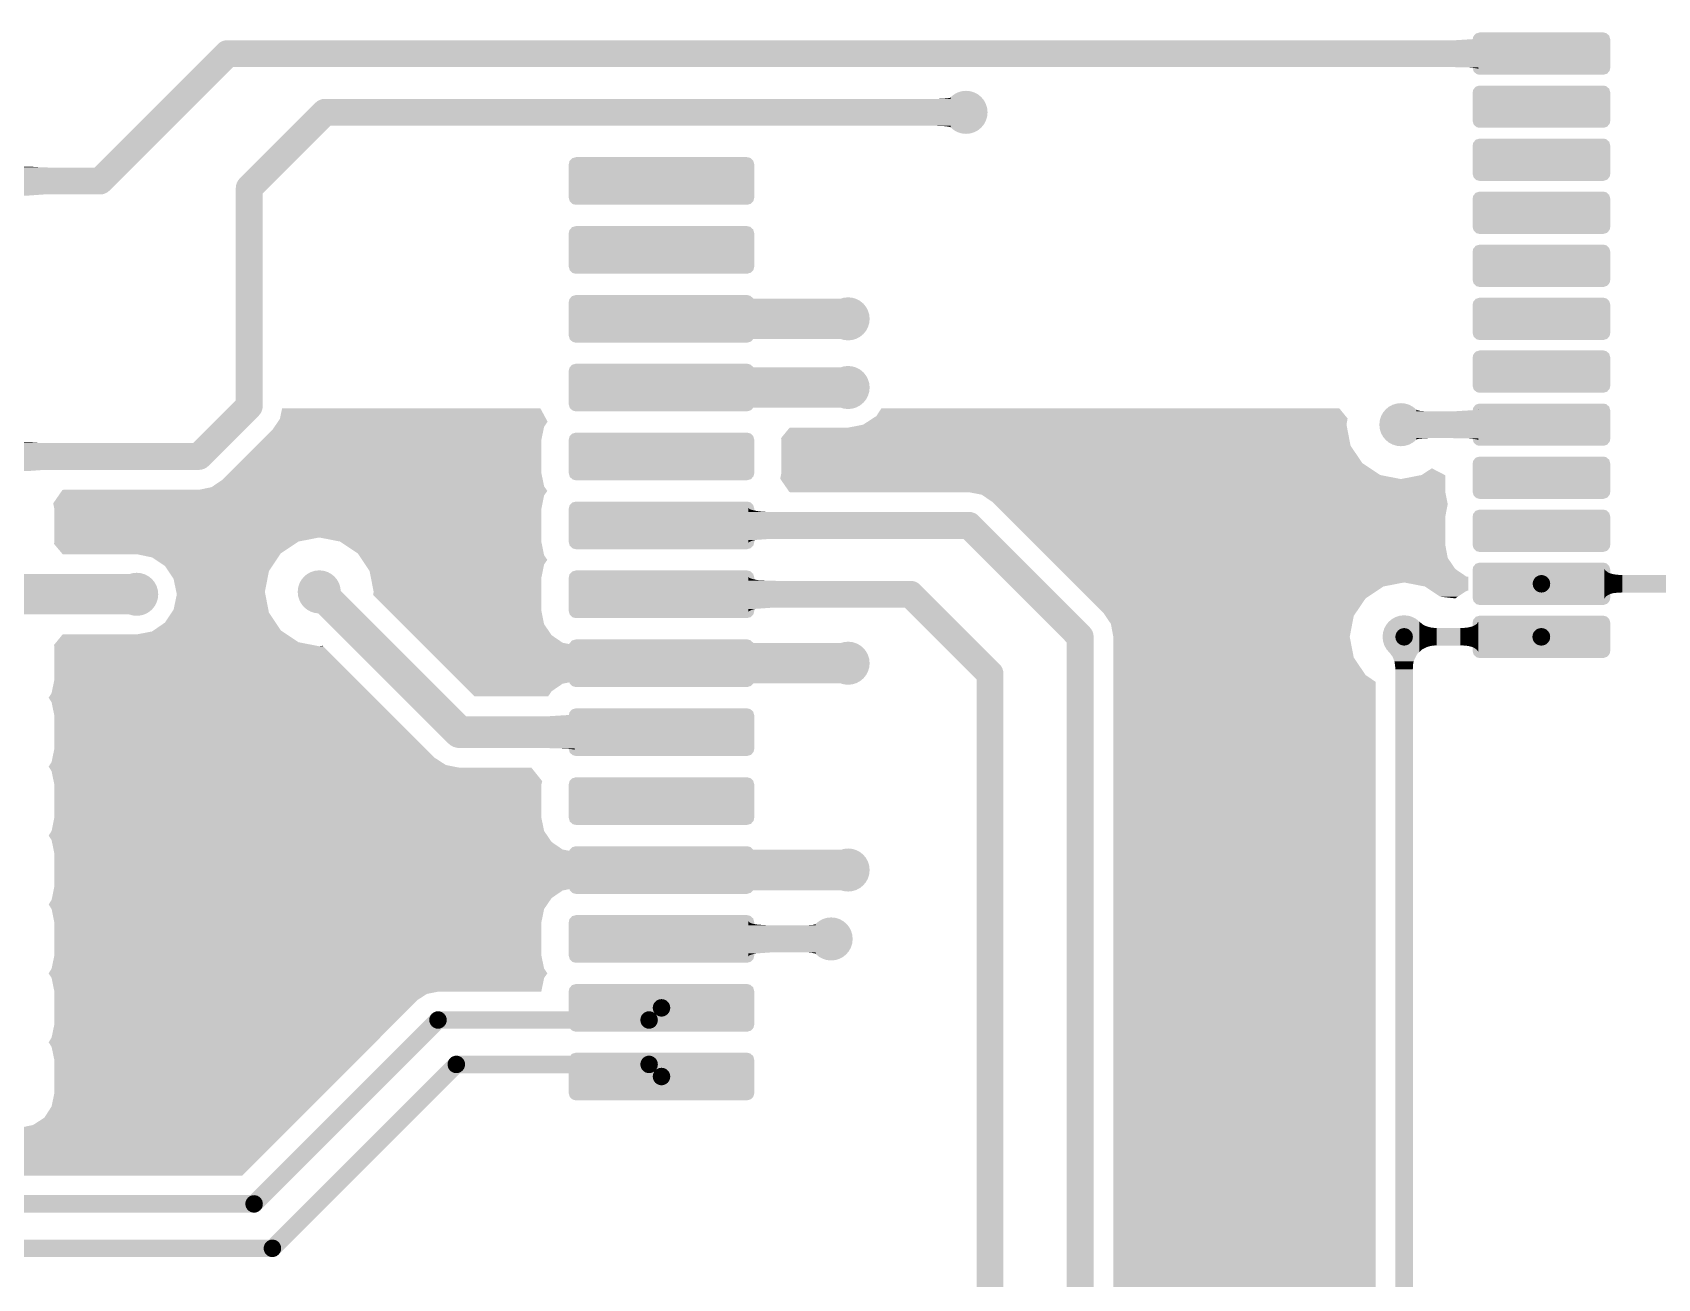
# Model space of a CAD drawing. Header units: millimetres. Extents: x 0.03 to 2.33, y 0.04 to 1.54.
# Drawn here: x 0.641 to 1.245, y 0.393 to 0.856 of the extents above; entities that cross this region are included whole.
import ezdxf

# ---------------------------------------------------------------- set-up
doc = ezdxf.new("R2010")
doc.units = ezdxf.units.MM
doc.layers.get('0').update_dxf_attribs({"linetype": 'CONTINUOUS', "lineweight": 0})
for name, color, linetype, lineweight in [('PCB_KUR_GTL', 30, 'CONTINUOUS', 0), ('PCB_KUR_GTP', 254, 'CONTINUOUS', 0), ('PCB_KUR_GTS', 254, 'CONTINUOUS', 0), ('PCB_KUR_TXT', 254, 'CONTINUOUS', 0)]:
    doc.layers.add(name, color=color, linetype=linetype, lineweight=lineweight)

# ---------------------------------------------------------------- blocks, each defined once
blk = doc.blocks.new('CUSTOM_33')
for points in [[(-0.0236, 0.0053), (-0.02357, 0.00549), (0.0236, 0.0053), (0.02348, 0.00549)], [(-0.0236, -0.0053), (-0.0236, 0.0053), (0.0236, -0.0053), (0.0236, 0.0053)], [(-0.02357, 0.00549), (-0.02311, 0.00585), (0.02348, 0.00549), (0.02323, 0.00585)], [(-0.02311, 0.00585), (-0.02305, 0.0059), (0.02323, 0.00585), (0.02305, 0.0059)], [(-0.02348, -0.00549), (-0.0236, -0.0053), (0.02357, -0.00549), (0.0236, -0.0053)], [(-0.02323, -0.00585), (-0.02348, -0.00549), (0.02311, -0.00585), (0.02357, -0.00549)], [(-0.02305, -0.0059), (-0.02323, -0.00585), (0.02305, -0.0059), (0.02311, -0.00585)]]:
    blk.add_solid(points)
blk = doc.blocks.new('CUSTOM_57')
for points in [[(-0.0325, 0.0062), (-0.03242, 0.00653), (0.0325, 0.0062), (0.0323, 0.00653)], [(-0.0325, -0.0062), (-0.0325, 0.0062), (0.0325, -0.0062), (0.0325, 0.0062)], [(-0.03242, 0.00653), (-0.03194, 0.00682), (0.0323, 0.00653), (0.03213, 0.00682)], [(-0.03194, 0.00682), (-0.0318, 0.0069), (0.03213, 0.00682), (0.0318, 0.0069)], [(-0.0323, -0.00653), (-0.0325, -0.0062), (0.03242, -0.00653), (0.0325, -0.0062)], [(-0.03213, -0.00682), (-0.0323, -0.00653), (0.03194, -0.00682), (0.03242, -0.00653)], [(-0.0318, -0.0069), (-0.03213, -0.00682), (0.0318, -0.0069), (0.03194, -0.00682)]]:
    blk.add_solid(points)
blk = doc.blocks.new('ROUND_27')
h = blk.add_hatch(color=256)
edge = h.paths.add_edge_path(flags=0)
edge.add_arc((0, 0), 0.0075, 0, 360)
blk = doc.blocks.new('ROUND_16')
h = blk.add_hatch(color=256)
edge = h.paths.add_edge_path(flags=0)
edge.add_arc((0, 0), 0.008, 0, 360)
blk = doc.blocks.new('ROUND_3')
h = blk.add_hatch(color=256)
edge = h.paths.add_edge_path(flags=0)
edge.add_arc((0, 0), 0.0059, 0, 360)
blk = doc.blocks.new('ROUND_7')
h = blk.add_hatch(color=256)
edge = h.paths.add_edge_path(flags=0)
edge.add_arc((0, 0), 0.00325, 0, 360)
blk = doc.blocks.new('ROUND_8')
h = blk.add_hatch(color=256)
edge = h.paths.add_edge_path(flags=0)
edge.add_arc((0, 0), 0.005, 0, 360)
blk = doc.blocks.new('CUSTOM_69')
for points in [[(-0.02555, 0.0053), (-0.02532, 0.00636), (0.02555, 0.0053), (0.02525, 0.00636)], [(-0.02532, 0.00636), (-0.02506, 0.00666), (0.02525, 0.00636), (0.02516, 0.00666)], [(-0.02506, 0.00666), (-0.0244, 0.00743), (0.02516, 0.00666), (0.02429, 0.00743)], [(-0.0244, 0.00743), (-0.02386, 0.0076), (0.02429, 0.00743), (0.0241, 0.0076)], [(-0.02386, 0.0076), (-0.02305, 0.00785), (0.0241, 0.0076), (0.02305, 0.00785)], [(-0.0256, -0.0053), (-0.0256, 0.0053), (0.0256, -0.0053), (0.0256, 0.0053)], [(-0.02525, -0.00636), (-0.02555, -0.0053), (0.02532, -0.00636), (0.02555, -0.0053)], [(-0.02516, -0.00666), (-0.02525, -0.00636), (0.02506, -0.00666), (0.02532, -0.00636)], [(-0.02429, -0.00743), (-0.02516, -0.00666), (0.0244, -0.00743), (0.02506, -0.00666)], [(-0.0241, -0.0076), (-0.02429, -0.00743), (0.02386, -0.0076), (0.0244, -0.00743)], [(-0.02305, -0.00785), (-0.0241, -0.0076), (0.02305, -0.00785), (0.02386, -0.0076)]]:
    blk.add_solid(points)
blk = doc.blocks.new('CUSTOM_71')
for points in [[(-0.03445, 0.0062), (-0.03416, 0.0074), (0.03445, 0.0062), (0.03411, 0.0074)], [(-0.03445, -0.0062), (-0.03445, 0.0062), (0.03445, -0.0062), (0.03445, 0.0062)], [(-0.03416, 0.0074), (-0.03399, 0.00759), (0.03411, 0.0074), (0.03406, 0.00759)], [(-0.03399, 0.00759), (-0.03319, 0.00846), (0.03406, 0.00759), (0.03311, 0.00846)], [(-0.03319, 0.00846), (-0.03281, 0.00856), (0.03311, 0.00846), (0.033, 0.00856)], [(-0.03281, 0.00856), (-0.0318, 0.00885), (0.033, 0.00856), (0.0318, 0.00885)], [(-0.03411, -0.0074), (-0.03445, -0.0062), (0.03416, -0.0074), (0.03445, -0.0062)], [(-0.03406, -0.00759), (-0.03411, -0.0074), (0.03399, -0.00759), (0.03416, -0.0074)], [(-0.03311, -0.00846), (-0.03406, -0.00759), (0.03319, -0.00846), (0.03399, -0.00759)], [(-0.033, -0.00856), (-0.03311, -0.00846), (0.03281, -0.00856), (0.03319, -0.00846)], [(-0.0318, -0.00885), (-0.033, -0.00856), (0.0318, -0.00885), (0.03281, -0.00856)]]:
    blk.add_solid(points)

msp = doc.modelspace()

# ---------------------------------------------------------------- linework, layer by layer
at = {"layer": 'PCB_KUR_GTL', "lineweight": 211}
for points, const_width in [([(0.6666, 0.8006), (0.7139, 0.8479)], 0.01), ([(0.7139, 0.8479), (1.2019, 0.8479)], 0.01), ([(0.722, 0.798), (0.7501, 0.8261)], 0.01), ([(0.7501, 0.8261), (0.9882, 0.8261)], 0.01), ([(0.6051, 0.8006), (0.6666, 0.8006)], 0.01), ([(0.722, 0.717), (0.722, 0.798)], 0.01), ([(0.8751, 0.7494), (0.9444, 0.7494)], 0.015), ([(0.8751, 0.7239), (0.9444, 0.7239)], 0.015), ([(0.7033, 0.6983), (0.722, 0.717)], 0.01), ([(1.1497, 0.7101), (1.2009, 0.7101)], 0.01), ([(0.6051, 0.6983), (0.7033, 0.6983)], 0.01), ([(0.8751, 0.6727), (0.9893, 0.6727)], 0.01), ([(0.9893, 0.6727), (1.0306, 0.6313)], 0.01), ([(0.632, 0.6471), (0.6802, 0.6471)], 0.015), ([(0.748, 0.648), (0.8001, 0.5959)], 0.0118), ([(0.8751, 0.6471), (0.9676, 0.6471)], 0.01), ([(0.9676, 0.6471), (0.9971, 0.6176)], 0.01), ([(1.2019, 0.651), (1.295, 0.651)], 0.0065), ([(1.0306, 0.2849), (1.0306, 0.6313)], 0.01), ([(1.1509, 0.6313), (1.2018, 0.6313)], 0.0065), ([(1.1509, 0.1741), (1.1509, 0.6313)], 0.0065), ([(1.2018, 0.6313), (1.2019, 0.6313)], 0.0065), ([(0.8751, 0.6215), (0.9444, 0.6215)], 0.015), ([(0.9971, 0.3794), (0.9971, 0.6176)], 0.01), ([(0.8001, 0.5959), (0.8751, 0.5959)], 0.0118), ([(0.8751, 0.5447), (0.9444, 0.5447)], 0.015), ([(0.8751, 0.5191), (0.9381, 0.5191)], 0.01), ([(0.8705, 0.489), (0.8751, 0.4935)], 0.0065), ([(0.7238, 0.4207), (0.7921, 0.489)], 0.0065), ([(0.7921, 0.489), (0.8705, 0.489)], 0.0065), ([(0.7306, 0.4042), (0.7989, 0.4725)], 0.0065), ([(0.7989, 0.4725), (0.8705, 0.4725)], 0.0065), ([(0.8705, 0.4725), (0.8751, 0.468)], 0.0065), ([(0.5739, 0.4207), (0.7238, 0.4207)], 0.0065), ([(0.5671, 0.4042), (0.7306, 0.4042)], 0.0065)]:
    msp.add_lwpolyline(points, dxfattribs=dict(at, const_width=const_width))
at = {"layer": 'PCB_KUR_GTL'}
for points in [[(1.1683, 0.8429), (1.1683, 0.8529), (1.1785, 0.8429), (1.1785, 0.8529)], [(1.1702, 0.8529), (1.1783, 0.8534), (1.1785, 0.8529), (1.1785, 0.8534)], [(1.1783, 0.8534), (1.1785, 0.8535), (1.1785, 0.8534), (1.1785, 0.8535)], [(1.1747, 0.8428), (1.1683, 0.8429), (1.1785, 0.8428), (1.1785, 0.8429)], [(1.1767, 0.8426), (1.1747, 0.8428), (1.1785, 0.8426), (1.1785, 0.8428)], [(1.1774, 0.8425), (1.1767, 0.8426), (1.1785, 0.8425), (1.1785, 0.8426)], [(1.178, 0.8424), (1.1774, 0.8425), (1.1785, 0.8424), (1.1785, 0.8425)], [(1.1783, 0.8423), (1.178, 0.8424), (1.1785, 0.8423), (1.1785, 0.8424)], [(1.1785, 0.8422), (1.1783, 0.8423), (1.1785, 0.8422), (1.1785, 0.8423)], [(0.9772, 0.8211), (0.9772, 0.8311), (0.9825, 0.8211), (0.9825, 0.8311)], [(0.9781, 0.8311), (0.9814, 0.8313), (0.9825, 0.8311), (0.9825, 0.8313)], [(0.9814, 0.8313), (0.9818, 0.8314), (0.9825, 0.8313), (0.9825, 0.8314)], [(0.9821, 0.8314), (0.9823, 0.8315), (0.9825, 0.8314), (0.9825, 0.8315)], [(0.9823, 0.8315), (0.9825, 0.8317), (0.9825, 0.8315), (0.9825, 0.8317)], [(0.9796, 0.821), (0.9772, 0.8211), (0.9825, 0.821), (0.9825, 0.8211)], [(0.9809, 0.8209), (0.9796, 0.821), (0.9825, 0.8209), (0.9825, 0.821)], [(0.9814, 0.8208), (0.9809, 0.8209), (0.9825, 0.8208), (0.9825, 0.8209)], [(0.9821, 0.8207), (0.9818, 0.8208), (0.9825, 0.8207), (0.9825, 0.8208)], [(0.9823, 0.8206), (0.9821, 0.8207), (0.9825, 0.8206), (0.9825, 0.8207)], [(0.9825, 0.8205), (0.9823, 0.8206), (0.9825, 0.8205), (0.9825, 0.8206)], [(0.6373, 0.8057), (0.6373, 0.8059), (0.644, 0.8057), (0.6413, 0.8059)], [(0.6373, 0.8056), (0.6373, 0.8057), (0.6475, 0.8056), (0.644, 0.8057)], [(0.6373, 0.7956), (0.6373, 0.8056), (0.6475, 0.7956), (0.6475, 0.8056)], [(0.6373, 0.7952), (0.6373, 0.7956), (0.6402, 0.7952), (0.6457, 0.7956)], [(0.73266, 0.7112), (0.7334, 0.7123), (0.8328, 0.7112), (0.83221, 0.7123)], [(0.7334, 0.7123), (0.7342, 0.7162), (0.83221, 0.7123), (0.8301, 0.7162)], [(0.7342, 0.7162), (0.7342, 0.7162), (0.8301, 0.7162), (0.7342, 0.7162)], [(0.95, 0.7101), (0.95352, 0.7124), (1.1295, 0.7101), (1.1299, 0.7124)], [(0.95352, 0.7124), (0.9549, 0.7133), (1.1299, 0.7124), (1.12917, 0.7133)], [(0.9549, 0.7133), (0.9568, 0.7162), (1.12917, 0.7133), (1.1268, 0.7162)], [(1.1554, 0.7156), (1.1554, 0.7157), (1.1556, 0.7156), (1.1554, 0.7157)], [(1.1554, 0.7155), (1.1554, 0.7156), (1.1558, 0.7155), (1.1556, 0.7156)], [(1.1554, 0.7154), (1.1554, 0.7155), (1.1561, 0.7154), (1.1558, 0.7155)], [(1.1554, 0.7153), (1.1554, 0.7154), (1.1565, 0.7153), (1.1561, 0.7154)], [(1.1554, 0.7152), (1.1554, 0.7153), (1.157, 0.7152), (1.1565, 0.7153)], [(1.1554, 0.7151), (1.1554, 0.7152), (1.1583, 0.7151), (1.157, 0.7152)], [(1.1554, 0.7051), (1.1554, 0.7151), (1.1607, 0.7051), (1.1607, 0.7151)], [(1.1554, 0.7151), (1.1554, 0.7151), (1.1607, 0.7151), (1.1583, 0.7151)], [(1.1683, 0.7051), (1.1683, 0.7151), (1.1785, 0.7051), (1.1785, 0.7151)], [(1.1702, 0.7151), (1.1783, 0.7156), (1.1785, 0.7151), (1.1785, 0.7156)], [(1.1783, 0.7156), (1.1785, 0.7158), (1.1785, 0.7156), (1.1785, 0.7158)], [(0.7269, 0.7045), (0.7307, 0.7083), (0.8305, 0.7045), (0.83129, 0.7083)], [(0.7307, 0.7083), (0.73137, 0.7093), (0.83129, 0.7083), (0.8315, 0.7093)], [(0.73137, 0.7093), (0.73266, 0.7112), (0.8315, 0.7093), (0.8328, 0.7112)], [(0.9195, 0.7051), (0.9227, 0.709), (1.13046, 0.7051), (1.12971, 0.709)], [(0.9444, 0.709), (0.95, 0.7101), (1.12971, 0.709), (1.1295, 0.7101)], [(0.6373, 0.7033), (0.6373, 0.7035), (0.644, 0.7033), (0.6413, 0.7035)], [(0.6373, 0.6933), (0.6373, 0.7033), (0.6475, 0.6933), (0.6475, 0.7033)], [(0.6373, 0.7033), (0.6373, 0.7033), (0.6475, 0.7033), (0.644, 0.7033)], [(0.7145, 0.6921), (0.7269, 0.7045), (0.8305, 0.6921), (0.8305, 0.7045)], [(0.9196, 0.7045), (0.9195, 0.7051), (1.13058, 0.7045), (1.13046, 0.7051)], [(0.9196, 0.7023), (0.9196, 0.7045), (1.131, 0.7023), (1.13058, 0.7045)], [(0.9196, 0.6958), (0.9196, 0.7023), (1.1354, 0.6958), (1.131, 0.7023)], [(1.1554, 0.7049), (1.1554, 0.7051), (1.1565, 0.7049), (1.1598, 0.7051)], [(1.1554, 0.7048), (1.1554, 0.7049), (1.1561, 0.7048), (1.1565, 0.7049)], [(1.1554, 0.7047), (1.1554, 0.7048), (1.1558, 0.7047), (1.1561, 0.7048)], [(1.1554, 0.7046), (1.1554, 0.7047), (1.1556, 0.7046), (1.1558, 0.7047)], [(1.1554, 0.7045), (1.1554, 0.7046), (1.1554, 0.7045), (1.1556, 0.7046)], [(1.1747, 0.705), (1.1683, 0.7051), (1.1785, 0.705), (1.1785, 0.7051)], [(1.1767, 0.7048), (1.1747, 0.705), (1.1785, 0.7048), (1.1785, 0.705)], [(1.1774, 0.7047), (1.1767, 0.7048), (1.1785, 0.7047), (1.1785, 0.7048)], [(1.178, 0.7046), (1.1774, 0.7047), (1.1785, 0.7046), (1.1785, 0.7047)], [(1.1783, 0.7045), (1.178, 0.7046), (1.1785, 0.7045), (1.1785, 0.7046)], [(1.1785, 0.7044), (1.1783, 0.7045), (1.1785, 0.7044), (1.1785, 0.7045)], [(0.9196, 0.6921), (0.9196, 0.6958), (1.14095, 0.6921), (1.1354, 0.6958)], [(0.6373, 0.6929), (0.6373, 0.6933), (0.6402, 0.6929), (0.6457, 0.6933)], [(0.70845, 0.6872), (0.712, 0.6896), (0.8315, 0.6872), (0.83101, 0.6896)], [(0.712, 0.6896), (0.7145, 0.6921), (0.83101, 0.6896), (0.8305, 0.6921)], [(0.9192, 0.69), (0.91947, 0.6914), (1.14919, 0.69), (1.142, 0.6914)], [(0.91927, 0.6899), (0.9192, 0.69), (1.1497, 0.6899), (1.14919, 0.69)], [(0.9226, 0.6851), (0.91927, 0.6899), (1.1662, 0.6851), (1.1662, 0.6899)], [(0.91947, 0.6914), (0.9196, 0.6921), (1.142, 0.6914), (1.14095, 0.6921)], [(1.1497, 0.6899), (1.15688, 0.6913), (1.1662, 0.6899), (1.1662, 0.6913)], [(1.15688, 0.6913), (1.1574, 0.6914), (1.1662, 0.6913), (1.16601, 0.6914)], [(1.1574, 0.6914), (1.1612, 0.6939), (1.16601, 0.6914), (1.1612, 0.6939)], [(0.6492, 0.6809), (0.65121, 0.6838), (0.83091, 0.6809), (0.8315, 0.6838)], [(0.65121, 0.6838), (0.65239, 0.6855), (0.8315, 0.6838), (0.8327, 0.6855)], [(0.65239, 0.6855), (0.6526, 0.6858), (0.8327, 0.6855), (0.83249, 0.6858)], [(0.6526, 0.6858), (0.6529, 0.6859), (0.83249, 0.6858), (0.83242, 0.6859)], [(0.7033, 0.6859), (0.708, 0.6869), (0.83242, 0.6859), (0.83171, 0.6869)], [(0.708, 0.6869), (0.70845, 0.6872), (0.83171, 0.6869), (0.8315, 0.6872)], [(0.9229, 0.685), (0.9226, 0.6851), (1.16622, 0.685), (1.1662, 0.6851)], [(0.994, 0.6841), (0.9893, 0.685), (1.1664, 0.6841), (1.16622, 0.685)], [(0.998, 0.6814), (0.994, 0.6841), (1.16694, 0.6814), (1.1664, 0.6841)], [(0.6496, 0.6789), (0.6492, 0.6809), (0.8305, 0.6789), (0.83091, 0.6809)], [(0.6496, 0.6682), (0.6496, 0.6789), (0.8305, 0.6682), (0.8305, 0.6789)], [(0.9073, 0.679), (0.9073, 0.6793), (0.9075, 0.679), (0.9073, 0.6793)], [(0.9073, 0.6787), (0.9073, 0.679), (0.9079, 0.6787), (0.9075, 0.679)], [(0.9073, 0.6785), (0.9073, 0.6787), (0.9085, 0.6785), (0.9079, 0.6787)], [(0.9073, 0.6783), (0.9073, 0.6785), (0.9093, 0.6783), (0.9085, 0.6785)], [(0.9073, 0.6781), (0.9073, 0.6783), (0.9102, 0.6781), (0.9093, 0.6783)], [(0.9073, 0.6779), (0.9073, 0.6781), (0.9113, 0.6779), (0.9102, 0.6781)], [(0.9073, 0.6777), (0.9073, 0.6779), (0.914, 0.6777), (0.9113, 0.6779)], [(0.9073, 0.6677), (0.9073, 0.6777), (0.9175, 0.6677), (0.9175, 0.6777)], [(0.9073, 0.6777), (0.9073, 0.6777), (0.9175, 0.6777), (0.914, 0.6777)], [(0.9988, 0.6806), (0.998, 0.6814), (1.1671, 0.6806), (1.16694, 0.6814)], [(1.0034, 0.676), (0.9988, 0.6806), (1.1662, 0.676), (1.1671, 0.6806)], [(1.014, 0.6654), (1.0034, 0.676), (1.1662, 0.6654), (1.1662, 0.676)], [(0.6495, 0.6658), (0.6496, 0.6665), (0.73895, 0.6658), (0.74, 0.6665)], [(0.65245, 0.6623), (0.6495, 0.6658), (0.7337, 0.6623), (0.73895, 0.6658)], [(0.6496, 0.6667), (0.6496, 0.6682), (0.7403, 0.6667), (0.748, 0.6682)], [(0.6496, 0.6665), (0.6496, 0.6667), (0.74, 0.6665), (0.7403, 0.6667)], [(0.7557, 0.6667), (0.748, 0.6682), (0.8305, 0.6667), (0.8305, 0.6682)], [(0.756, 0.6665), (0.7557, 0.6667), (0.8305, 0.6665), (0.8305, 0.6667)], [(0.7623, 0.6623), (0.756, 0.6665), (0.83136, 0.6623), (0.8305, 0.6665)], [(0.9073, 0.6673), (0.9073, 0.6677), (0.9102, 0.6673), (0.9157, 0.6677)], [(0.9073, 0.6671), (0.9073, 0.6673), (0.9093, 0.6671), (0.9102, 0.6673)], [(0.9073, 0.6669), (0.9073, 0.6671), (0.9085, 0.6669), (0.9093, 0.6671)], [(0.9073, 0.6666), (0.9073, 0.6669), (0.9079, 0.6666), (0.9085, 0.6669)], [(0.9073, 0.6664), (0.9073, 0.6666), (0.9075, 0.6664), (0.9079, 0.6666)], [(0.9073, 0.666), (0.9073, 0.6664), (0.9073, 0.666), (0.9075, 0.6664)], [(1.0188, 0.6606), (1.014, 0.6654), (1.1671, 0.6606), (1.1662, 0.6654)], [(0.6527, 0.662), (0.65245, 0.6623), (0.7335, 0.662), (0.7337, 0.6623)], [(0.6859, 0.6608), (0.6802, 0.662), (0.7327, 0.6608), (0.7335, 0.662)], [(0.6907, 0.6576), (0.6859, 0.6608), (0.73057, 0.6576), (0.7327, 0.6608)], [(0.76277, 0.6616), (0.7623, 0.6623), (0.8315, 0.6616), (0.83136, 0.6623)], [(0.7639, 0.6599), (0.76277, 0.6616), (0.8327, 0.6599), (0.8315, 0.6616)], [(0.76503, 0.6582), (0.7639, 0.6599), (0.8315, 0.6582), (0.8327, 0.6599)], [(0.7667, 0.6557), (0.76503, 0.6582), (0.83099, 0.6557), (0.8315, 0.6582)], [(1.0229, 0.6565), (1.0188, 0.6606), (1.1699, 0.6565), (1.1671, 0.6606)], [(0.69197, 0.6557), (0.6907, 0.6576), (0.7293, 0.6557), (0.73057, 0.6576)], [(0.6939, 0.6528), (0.69197, 0.6557), (0.72874, 0.6528), (0.7293, 0.6557)], [(0.69491, 0.648), (0.6939, 0.6528), (0.7278, 0.648), (0.72874, 0.6528)], [(0.76717, 0.6533), (0.7667, 0.6557), (0.8305, 0.6533), (0.83099, 0.6557)], [(0.7682, 0.648), (0.76717, 0.6533), (0.8305, 0.648), (0.8305, 0.6533)], [(0.9073, 0.6534), (0.9073, 0.6537), (0.9075, 0.6534), (0.9073, 0.6537)], [(0.9073, 0.6531), (0.9073, 0.6534), (0.9079, 0.6531), (0.9075, 0.6534)], [(0.9073, 0.6529), (0.9073, 0.6531), (0.9085, 0.6529), (0.9079, 0.6531)], [(0.9073, 0.6527), (0.9073, 0.6529), (0.9093, 0.6527), (0.9085, 0.6529)], [(0.9073, 0.6525), (0.9073, 0.6527), (0.9102, 0.6525), (0.9093, 0.6527)], [(0.9073, 0.6523), (0.9073, 0.6525), (0.9113, 0.6523), (0.9102, 0.6525)], [(0.9073, 0.6522), (0.9073, 0.6523), (0.914, 0.6522), (0.9113, 0.6523)], [(0.9073, 0.6521), (0.9073, 0.6522), (0.9175, 0.6521), (0.914, 0.6522)], [(0.9073, 0.6421), (0.9073, 0.6521), (0.9175, 0.6421), (0.9175, 0.6521)], [(1.0257, 0.6537), (1.0229, 0.6565), (1.174, 0.6537), (1.1699, 0.6565)], [(1.0258, 0.6536), (1.0257, 0.6537), (1.1747, 0.6536), (1.174, 0.6537)], [(1.0279, 0.6515), (1.0258, 0.6536), (1.1747, 0.6515), (1.1747, 0.6536)], [(1.2252, 0.6562), (1.2252, 0.6567), (1.2255, 0.6562), (1.2252, 0.6567)], [(1.2252, 0.6558), (1.2252, 0.6562), (1.2258, 0.6558), (1.2255, 0.6562)], [(1.2252, 0.6555), (1.2252, 0.6558), (1.2263, 0.6555), (1.2258, 0.6558)], [(1.2252, 0.6551), (1.2252, 0.6555), (1.2268, 0.6551), (1.2263, 0.6555)], [(1.2252, 0.6549), (1.2252, 0.6551), (1.2274, 0.6549), (1.2268, 0.6551)], [(1.2252, 0.6547), (1.2252, 0.6549), (1.2281, 0.6547), (1.2274, 0.6549)], [(1.2252, 0.6545), (1.2252, 0.6547), (1.2289, 0.6545), (1.2281, 0.6547)], [(1.2252, 0.6544), (1.2252, 0.6545), (1.2298, 0.6544), (1.2289, 0.6545)], [(1.2252, 0.6543), (1.2252, 0.6544), (1.2308, 0.6543), (1.2298, 0.6544)], [(1.2252, 0.6478), (1.2252, 0.6543), (1.2319, 0.6478), (1.2319, 0.6543)], [(1.2252, 0.6543), (1.2252, 0.6543), (1.2319, 0.6543), (1.2308, 0.6543)], [(0.6939, 0.6414), (0.6951, 0.6471), (0.72909, 0.6414), (0.72798, 0.6471)], [(0.6951, 0.6471), (0.69491, 0.648), (0.72798, 0.6471), (0.7278, 0.648)], [(0.768, 0.6468), (0.7682, 0.648), (0.8305, 0.6468), (0.8305, 0.648)], [(0.7739, 0.6409), (0.768, 0.6468), (0.8305, 0.6409), (0.8305, 0.6468)], [(1.0294, 0.65), (1.0279, 0.6515), (1.1432, 0.65), (1.1509, 0.6515)], [(1.0338, 0.6456), (1.0294, 0.65), (1.1366, 0.6456), (1.1432, 0.65)], [(1.1586, 0.65), (1.1509, 0.6515), (1.1747, 0.65), (1.1747, 0.6515)], [(1.16085, 0.6485), (1.1586, 0.65), (1.1747, 0.6485), (1.1747, 0.65)], [(1.16115, 0.6483), (1.16085, 0.6485), (1.174, 0.6483), (1.1747, 0.6485)], [(1.1643, 0.6462), (1.16115, 0.6483), (1.17081, 0.6462), (1.174, 0.6483)], [(1.1697, 0.6456), (1.1643, 0.6462), (1.1699, 0.6456), (1.17081, 0.6462)], [(1.2252, 0.6477), (1.2252, 0.6478), (1.2308, 0.6477), (1.2319, 0.6478)], [(1.2252, 0.6476), (1.2252, 0.6477), (1.2289, 0.6476), (1.2308, 0.6477)], [(1.2252, 0.6474), (1.2252, 0.6476), (1.2281, 0.6474), (1.2289, 0.6476)], [(1.2252, 0.6472), (1.2252, 0.6474), (1.2274, 0.6472), (1.2281, 0.6474)], [(1.2252, 0.6469), (1.2252, 0.6472), (1.2268, 0.6469), (1.2274, 0.6472)], [(1.2252, 0.6466), (1.2252, 0.6469), (1.2263, 0.6466), (1.2268, 0.6469)], [(1.2252, 0.6462), (1.2252, 0.6466), (1.2258, 0.6462), (1.2263, 0.6466)], [(1.2252, 0.6458), (1.2252, 0.6462), (1.2255, 0.6458), (1.2258, 0.6462)], [(1.2252, 0.6453), (1.2252, 0.6458), (1.2252, 0.6453), (1.2255, 0.6458)], [(0.6907, 0.6366), (0.69317, 0.6403), (0.73177, 0.6366), (0.7293, 0.6403)], [(0.69317, 0.6403), (0.6939, 0.6414), (0.7293, 0.6403), (0.72909, 0.6414)], [(0.7788, 0.636), (0.7739, 0.6409), (0.8315, 0.636), (0.8305, 0.6409)], [(0.9073, 0.6417), (0.9073, 0.6421), (0.9102, 0.6417), (0.9157, 0.6421)], [(0.9073, 0.6415), (0.9073, 0.6417), (0.9093, 0.6415), (0.9102, 0.6417)], [(0.9073, 0.6413), (0.9073, 0.6415), (0.9085, 0.6413), (0.9093, 0.6415)], [(0.9073, 0.641), (0.9073, 0.6413), (0.9079, 0.641), (0.9085, 0.6413)], [(0.9073, 0.6408), (0.9073, 0.641), (0.9075, 0.6408), (0.9079, 0.641)], [(0.9073, 0.6405), (0.9073, 0.6408), (0.9073, 0.6405), (0.9075, 0.6408)], [(1.0393, 0.6401), (1.0338, 0.6456), (1.13288, 0.6401), (1.1366, 0.6456)], [(1.03998, 0.6391), (1.0393, 0.6401), (1.1322, 0.6391), (1.13288, 0.6401)], [(0.6859, 0.6333), (0.68648, 0.6337), (0.7343, 0.6333), (0.7337, 0.6337)], [(0.68648, 0.6337), (0.6907, 0.6366), (0.7337, 0.6337), (0.73177, 0.6366)], [(0.7829, 0.6319), (0.7788, 0.636), (0.8343, 0.6319), (0.8315, 0.636)], [(1.042, 0.6361), (1.03998, 0.6391), (1.13162, 0.6361), (1.1322, 0.6391)], [(1.0429, 0.6313), (1.042, 0.6361), (1.1307, 0.6313), (1.13162, 0.6361)], [(1.1566, 0.6365), (1.1566, 0.6369), (1.1571, 0.6365), (1.1566, 0.6369)], [(1.1566, 0.6361), (1.1566, 0.6365), (1.1576, 0.6361), (1.1571, 0.6365)], [(1.1566, 0.6357), (1.1566, 0.6361), (1.1581, 0.6357), (1.1576, 0.6361)], [(1.1566, 0.6354), (1.1566, 0.6357), (1.1587, 0.6354), (1.1581, 0.6357)], [(1.1566, 0.6352), (1.1566, 0.6354), (1.1593, 0.6352), (1.1587, 0.6354)], [(1.1566, 0.635), (1.1566, 0.6352), (1.16, 0.635), (1.1593, 0.6352)], [(1.1566, 0.6348), (1.1566, 0.635), (1.1607, 0.6348), (1.16, 0.635)], [(1.1566, 0.6347), (1.1566, 0.6348), (1.1614, 0.6347), (1.1607, 0.6348)], [(1.1566, 0.6346), (1.1566, 0.6347), (1.1622, 0.6346), (1.1614, 0.6347)], [(1.1566, 0.6281), (1.1566, 0.6346), (1.163, 0.6281), (1.163, 0.6346)], [(1.1566, 0.6346), (1.1566, 0.6346), (1.163, 0.6346), (1.1622, 0.6346)], [(1.1718, 0.6281), (1.1718, 0.6346), (1.1785, 0.6281), (1.1785, 0.6346)], [(1.1729, 0.6346), (1.1748, 0.6348), (1.1785, 0.6346), (1.1785, 0.6348)], [(1.1748, 0.6348), (1.1756, 0.635), (1.1785, 0.6348), (1.1785, 0.635)], [(1.1756, 0.635), (1.1763, 0.6352), (1.1785, 0.635), (1.1785, 0.6352)], [(1.1763, 0.6352), (1.1769, 0.6355), (1.1785, 0.6352), (1.1785, 0.6355)], [(1.1769, 0.6355), (1.1774, 0.6358), (1.1785, 0.6355), (1.1785, 0.6358)], [(1.1774, 0.6358), (1.1779, 0.6361), (1.1785, 0.6358), (1.1785, 0.6361)], [(1.1779, 0.6361), (1.1782, 0.6366), (1.1785, 0.6361), (1.1785, 0.6366)], [(1.1782, 0.6366), (1.1785, 0.637), (1.1785, 0.6366), (1.1785, 0.637)], [(0.6495, 0.6283), (0.65032, 0.6293), (0.74544, 0.6283), (0.7403, 0.6293)], [(0.64958, 0.6278), (0.6495, 0.6283), (0.748, 0.6278), (0.74544, 0.6283)], [(0.6496, 0.6277), (0.64958, 0.6278), (0.7495, 0.6277), (0.7494, 0.6278)], [(0.6496, 0.6153), (0.6496, 0.6277), (0.7619, 0.6153), (0.7495, 0.6277)], [(0.65032, 0.6293), (0.6527, 0.6322), (0.7403, 0.6293), (0.73595, 0.6322)], [(0.6802, 0.6322), (0.6859, 0.6333), (0.73595, 0.6322), (0.7343, 0.6333)], [(0.748, 0.6278), (0.7492, 0.628), (0.7494, 0.6278), (0.7492, 0.628)], [(0.7857, 0.6291), (0.7829, 0.6319), (0.8384, 0.6291), (0.8343, 0.6319)], [(0.7867, 0.6281), (0.7857, 0.6291), (0.8433, 0.6281), (0.8384, 0.6291)], [(0.7917, 0.6231), (0.7867, 0.6281), (0.8605, 0.6231), (0.8564, 0.6281)], [(0.7867, 0.6281), (0.7867, 0.6281), (0.8564, 0.6281), (0.8433, 0.6281)], [(1.0429, 0.6236), (1.0429, 0.6313), (1.1322, 0.6236), (1.1307, 0.6313)], [(1.1566, 0.628), (1.1566, 0.6281), (1.1614, 0.628), (1.1622, 0.6281)], [(1.1566, 0.6279), (1.1566, 0.628), (1.1607, 0.6279), (1.1614, 0.628)], [(1.1566, 0.6277), (1.1566, 0.6279), (1.16, 0.6277), (1.1607, 0.6279)], [(1.1566, 0.6275), (1.1566, 0.6277), (1.1593, 0.6275), (1.16, 0.6277)], [(1.1739, 0.628), (1.1729, 0.6281), (1.1785, 0.628), (1.1785, 0.6281)], [(1.1748, 0.6279), (1.1739, 0.628), (1.1785, 0.6279), (1.1785, 0.628)], [(1.1756, 0.6277), (1.1748, 0.6279), (1.1785, 0.6277), (1.1785, 0.6279)], [(1.1763, 0.6275), (1.1756, 0.6277), (1.1785, 0.6275), (1.1785, 0.6277)], [(0.7933, 0.6215), (0.7917, 0.6231), (0.8602, 0.6215), (0.8605, 0.6231)], [(1.0429, 0.6171), (1.0429, 0.6236), (1.1366, 0.6171), (1.1322, 0.6236)], [(1.1457, 0.6252), (1.1453, 0.6256), (1.156, 0.6252), (1.1565, 0.6256)], [(1.1453, 0.6256), (1.1453, 0.6256), (1.1565, 0.6256), (1.1453, 0.6256)], [(1.1461, 0.6246), (1.1457, 0.6252), (1.1556, 0.6246), (1.156, 0.6252)], [(1.1465, 0.6241), (1.1461, 0.6246), (1.1553, 0.6241), (1.1556, 0.6246)], [(1.1468, 0.6235), (1.1465, 0.6241), (1.155, 0.6235), (1.1553, 0.6241)], [(1.147, 0.6229), (1.1468, 0.6235), (1.1547, 0.6229), (1.155, 0.6235)], [(1.1473, 0.6222), (1.147, 0.6229), (1.1545, 0.6222), (1.1547, 0.6229)], [(1.1474, 0.6215), (1.1473, 0.6222), (1.1543, 0.6215), (1.1545, 0.6222)], [(1.1566, 0.6272), (1.1566, 0.6275), (1.1587, 0.6272), (1.1593, 0.6275)], [(1.1566, 0.6269), (1.1566, 0.6272), (1.1581, 0.6269), (1.1587, 0.6272)], [(1.1566, 0.6266), (1.1566, 0.6269), (1.1576, 0.6266), (1.1581, 0.6269)], [(1.1566, 0.6262), (1.1566, 0.6266), (1.1571, 0.6262), (1.1576, 0.6266)], [(1.1566, 0.6257), (1.1566, 0.6262), (1.1566, 0.6257), (1.1571, 0.6262)], [(1.1769, 0.6272), (1.1763, 0.6275), (1.1785, 0.6272), (1.1785, 0.6275)], [(1.1774, 0.6269), (1.1769, 0.6272), (1.1785, 0.6269), (1.1785, 0.6272)], [(1.1779, 0.6265), (1.1774, 0.6269), (1.1785, 0.6265), (1.1785, 0.6269)], [(1.1782, 0.6261), (1.1779, 0.6265), (1.1785, 0.6261), (1.1785, 0.6265)], [(1.1785, 0.6257), (1.1782, 0.6261), (1.1785, 0.6257), (1.1785, 0.6261)], [(0.7949, 0.6199), (0.7933, 0.6215), (0.8605, 0.6199), (0.8602, 0.6215)], [(0.7999, 0.6149), (0.7949, 0.6199), (0.8564, 0.6149), (0.8605, 0.6199)], [(1.0429, 0.6146), (1.0429, 0.6171), (1.1403, 0.6146), (1.1366, 0.6171)], [(1.1475, 0.6208), (1.1474, 0.6215), (1.1542, 0.6208), (1.1543, 0.6215)], [(1.1476, 0.62), (1.1475, 0.6208), (1.1542, 0.62), (1.1542, 0.6208)], [(1.1476, 0.6192), (1.1476, 0.62), (1.1541, 0.6192), (1.1542, 0.62)], [(0.6475, 0.6087), (0.6486, 0.6104), (0.7685, 0.6087), (0.7668, 0.6104)], [(0.6486, 0.6104), (0.6496, 0.6153), (0.7668, 0.6104), (0.7619, 0.6153)], [(0.8009, 0.6139), (0.7999, 0.6149), (0.8384, 0.6139), (0.8433, 0.6149)], [(0.7999, 0.6149), (0.7999, 0.6149), (0.8433, 0.6149), (0.8564, 0.6149)], [(0.8037, 0.6111), (0.8009, 0.6139), (0.8343, 0.6111), (0.8384, 0.6139)], [(0.8056, 0.6092), (0.8037, 0.6111), (0.833, 0.6092), (0.8343, 0.6111)], [(1.0429, 0.2849), (1.0429, 0.6146), (1.1403, 0.2849), (1.1403, 0.6146)], [(0.6486, 0.607), (0.6475, 0.6087), (0.7702, 0.607), (0.7685, 0.6087)], [(0.6496, 0.6021), (0.6486, 0.607), (0.7751, 0.6021), (0.7702, 0.607)], [(0.6496, 0.5897), (0.6496, 0.6021), (0.7875, 0.5897), (0.7751, 0.6021)], [(0.8309, 0.59), (0.8309, 0.6018), (0.8429, 0.59), (0.8429, 0.6018)], [(0.8331, 0.6018), (0.8427, 0.6024), (0.8429, 0.6018), (0.8429, 0.6024)], [(0.8427, 0.6024), (0.8429, 0.6025), (0.8429, 0.6024), (0.8429, 0.6025)], [(0.6486, 0.5848), (0.64895, 0.5865), (0.79331, 0.5848), (0.7907, 0.5865)], [(0.64895, 0.5865), (0.6496, 0.5897), (0.7907, 0.5865), (0.7875, 0.5897)], [(0.8368, 0.5899), (0.8309, 0.59), (0.8429, 0.5899), (0.8429, 0.59)], [(0.8408, 0.5897), (0.8368, 0.5899), (0.8429, 0.5897), (0.8429, 0.5899)], [(0.8416, 0.5896), (0.8408, 0.5897), (0.8429, 0.5896), (0.8429, 0.5897)], [(0.8423, 0.5895), (0.8416, 0.5896), (0.8429, 0.5895), (0.8429, 0.5896)], [(0.8427, 0.5894), (0.8423, 0.5895), (0.8429, 0.5894), (0.8429, 0.5895)], [(0.8429, 0.5893), (0.8427, 0.5894), (0.8429, 0.5893), (0.8429, 0.5894)], [(0.6475, 0.5831), (0.64789, 0.5837), (0.79806, 0.5831), (0.795, 0.5837)], [(0.64776, 0.5827), (0.6475, 0.5831), (0.8001, 0.5827), (0.79806, 0.5831)], [(0.6486, 0.5814), (0.64776, 0.5827), (0.82784, 0.5814), (0.8268, 0.5827)], [(0.64776, 0.5827), (0.64776, 0.5827), (0.8268, 0.5827), (0.8001, 0.5827)], [(0.64789, 0.5837), (0.6486, 0.5848), (0.795, 0.5837), (0.79331, 0.5848)], [(0.64935, 0.5777), (0.6486, 0.5814), (0.8308, 0.5777), (0.82784, 0.5814)], [(0.6496, 0.5765), (0.64936, 0.5777), (0.8305, 0.5765), (0.8308, 0.5777)], [(0.6496, 0.5641), (0.6496, 0.5765), (0.8305, 0.5641), (0.8305, 0.5765)], [(0.6486, 0.5592), (0.6496, 0.5641), (0.8315, 0.5592), (0.8305, 0.5641)], [(0.6475, 0.5575), (0.6486, 0.5592), (0.83266, 0.5575), (0.8315, 0.5592)], [(0.6486, 0.5558), (0.6475, 0.5575), (0.83382, 0.5558), (0.83266, 0.5575)], [(0.64874, 0.5551), (0.6486, 0.5558), (0.8343, 0.5551), (0.83382, 0.5558)], [(0.64931, 0.5523), (0.64874, 0.5551), (0.8384, 0.5523), (0.8343, 0.5551)], [(0.6495, 0.5514), (0.64931, 0.5523), (0.8433, 0.5514), (0.8384, 0.5523)], [(0.6496, 0.5509), (0.6495, 0.5514), (0.85681, 0.5509), (0.8564, 0.5514)], [(0.6495, 0.5514), (0.6495, 0.5514), (0.8564, 0.5514), (0.8433, 0.5514)], [(0.6496, 0.5464), (0.6496, 0.5509), (0.8605, 0.5464), (0.85681, 0.5509)], [(0.6496, 0.5447), (0.6496, 0.5464), (0.8602, 0.5447), (0.8605, 0.5464)], [(0.6496, 0.5431), (0.6496, 0.5447), (0.8605, 0.5431), (0.8602, 0.5447)], [(0.64931, 0.5371), (0.64952, 0.5381), (0.8384, 0.5371), (0.8433, 0.5381)], [(0.64952, 0.5381), (0.6496, 0.5385), (0.8564, 0.5381), (0.85673, 0.5385)], [(0.64952, 0.5381), (0.64952, 0.5381), (0.8433, 0.5381), (0.8564, 0.5381)], [(0.6496, 0.5385), (0.6496, 0.5431), (0.85673, 0.5385), (0.8605, 0.5431)], [(0.6475, 0.5319), (0.6486, 0.5336), (0.83266, 0.5319), (0.83382, 0.5336)], [(0.6486, 0.5302), (0.6475, 0.5319), (0.8315, 0.5302), (0.83266, 0.5319)], [(0.6486, 0.5336), (0.64874, 0.5343), (0.83382, 0.5336), (0.8343, 0.5343)], [(0.64874, 0.5343), (0.64931, 0.5371), (0.8343, 0.5343), (0.8384, 0.5371)], [(0.6496, 0.5253), (0.6486, 0.5302), (0.8305, 0.5253), (0.8315, 0.5302)], [(0.6496, 0.5129), (0.6496, 0.5253), (0.8305, 0.5129), (0.8305, 0.5253)], [(0.9073, 0.5255), (0.9073, 0.5258), (0.9075, 0.5255), (0.9073, 0.5258)], [(0.9073, 0.5252), (0.9073, 0.5255), (0.9079, 0.5252), (0.9075, 0.5255)], [(0.9073, 0.5249), (0.9073, 0.5252), (0.9085, 0.5249), (0.9079, 0.5252)], [(0.9073, 0.5247), (0.9073, 0.5249), (0.9093, 0.5247), (0.9085, 0.5249)], [(0.9073, 0.5245), (0.9073, 0.5247), (0.9102, 0.5245), (0.9093, 0.5247)], [(0.9073, 0.5244), (0.9073, 0.5245), (0.9113, 0.5244), (0.9102, 0.5245)], [(0.9073, 0.5242), (0.9073, 0.5244), (0.914, 0.5242), (0.9113, 0.5244)], [(0.9073, 0.5241), (0.9073, 0.5242), (0.9175, 0.5241), (0.914, 0.5242)], [(0.9073, 0.5141), (0.9073, 0.5241), (0.9175, 0.5141), (0.9175, 0.5241)], [(0.927, 0.5141), (0.927, 0.5241), (0.9324, 0.5141), (0.9324, 0.5241)], [(0.9279, 0.5241), (0.9312, 0.5243), (0.9324, 0.5241), (0.9324, 0.5243)], [(0.9312, 0.5243), (0.9316, 0.5244), (0.9324, 0.5243), (0.9324, 0.5244)], [(0.9316, 0.5244), (0.932, 0.5245), (0.9324, 0.5244), (0.9324, 0.5245)], [(0.932, 0.5245), (0.9322, 0.5246), (0.9324, 0.5245), (0.9324, 0.5246)], [(0.9322, 0.5246), (0.9324, 0.5247), (0.9324, 0.5246), (0.9324, 0.5247)], [(0.9073, 0.5137), (0.9073, 0.5141), (0.9102, 0.5137), (0.9157, 0.5141)], [(0.9073, 0.5135), (0.9073, 0.5137), (0.9093, 0.5135), (0.9102, 0.5137)], [(0.9073, 0.5133), (0.9073, 0.5135), (0.9085, 0.5133), (0.9093, 0.5135)], [(0.9073, 0.5131), (0.9073, 0.5133), (0.9079, 0.5131), (0.9085, 0.5133)], [(0.9073, 0.5128), (0.9073, 0.5131), (0.9075, 0.5128), (0.9079, 0.5131)], [(0.9307, 0.514), (0.9295, 0.5141), (0.9324, 0.514), (0.9324, 0.5141)], [(0.9312, 0.5139), (0.9307, 0.514), (0.9324, 0.5139), (0.9324, 0.514)], [(0.9316, 0.5138), (0.9312, 0.5139), (0.9324, 0.5138), (0.9324, 0.5139)], [(0.9322, 0.5136), (0.932, 0.5138), (0.9324, 0.5136), (0.9324, 0.5138)], [(0.9324, 0.5135), (0.9322, 0.5136), (0.9324, 0.5135), (0.9324, 0.5136)], [(0.6475, 0.5063), (0.6486, 0.5081), (0.8327, 0.5063), (0.8315, 0.5081)], [(0.6486, 0.5081), (0.6496, 0.5129), (0.8315, 0.5081), (0.8305, 0.5129)], [(0.9073, 0.5125), (0.9073, 0.5128), (0.9073, 0.5125), (0.9075, 0.5128)], [(0.6486, 0.5046), (0.6475, 0.5063), (0.8315, 0.5046), (0.8327, 0.5063)], [(0.6496, 0.4997), (0.6486, 0.5046), (0.8305, 0.4997), (0.8315, 0.5046)], [(0.6496, 0.4995), (0.6496, 0.4997), (0.8305, 0.4995), (0.8305, 0.4997)], [(0.6496, 0.4987), (0.6496, 0.4995), (0.788, 0.4987), (0.7921, 0.4995)], [(0.6496, 0.4995), (0.6496, 0.4995), (0.7921, 0.4995), (0.8305, 0.4995)], [(0.6496, 0.4965), (0.6496, 0.4987), (0.7846, 0.4965), (0.788, 0.4987)], [(0.6496, 0.4873), (0.6496, 0.4965), (0.77541, 0.4873), (0.7846, 0.4965)], [(0.6486, 0.4825), (0.6496, 0.4873), (0.77062, 0.4825), (0.77541, 0.4873)], [(0.6475, 0.4807), (0.6486, 0.4825), (0.76882, 0.4807), (0.77062, 0.4825)], [(0.6486, 0.479), (0.6475, 0.4807), (0.76713, 0.479), (0.76882, 0.4807)], [(0.6496, 0.4742), (0.6486, 0.479), (0.76233, 0.4742), (0.76713, 0.479)], [(0.6496, 0.4618), (0.6496, 0.4742), (0.74995, 0.4618), (0.76233, 0.4742)], [(0.6486, 0.4569), (0.6496, 0.4618), (0.74506, 0.4569), (0.74995, 0.4618)], [(0.6417, 0.45), (0.6459, 0.4527), (0.73817, 0.45), (0.74087, 0.4527)], [(0.6459, 0.4527), (0.6486, 0.4569), (0.74087, 0.4527), (0.74506, 0.4569)], [(0.5783, 0.4312), (0.5605, 0.449), (0.7194, 0.4312), (0.73717, 0.449)], [(0.6369, 0.449), (0.6417, 0.45), (0.73717, 0.449), (0.73817, 0.45)]]:
    msp.add_solid(points, dxfattribs=at)

# ---------------------------------------------------------------- block references
for name, p in [('ROUND_8', (0.7139, 0.8479)), ('ROUND_8', (0.7139, 0.8479)), ('CUSTOM_33', (1.2019, 0.8479)), ('ROUND_8', (1.2019, 0.8479)), ('ROUND_16', (0.9882, 0.8261)), ('CUSTOM_33', (1.2019, 0.8282)), ('ROUND_8', (0.7501, 0.8261)), ('ROUND_8', (0.7501, 0.8261)), ('ROUND_8', (0.9882, 0.8261)), ('CUSTOM_33', (1.2019, 0.8085)), ('ROUND_8', (0.6666, 0.8006)), ('ROUND_8', (0.6666, 0.8006)), ('ROUND_8', (0.722, 0.798)), ('ROUND_8', (0.722, 0.798)), ('CUSTOM_57', (0.8751, 0.8006)), ('CUSTOM_33', (1.2019, 0.7888)), ('CUSTOM_57', (0.8751, 0.775)), ('CUSTOM_33', (1.2019, 0.7691)), ('CUSTOM_57', (0.8751, 0.7494)), ('ROUND_27', (0.8751, 0.7494)), ('ROUND_16', (0.9444, 0.7494)), ('ROUND_27', (0.9444, 0.7494)), ('ROUND_27', (0.9444, 0.7494)), ('CUSTOM_33', (1.2019, 0.7494)), ('CUSTOM_57', (0.8751, 0.7239)), ('ROUND_27', (0.8751, 0.7239)), ('ROUND_16', (0.9444, 0.7239)), ('ROUND_27', (0.9444, 0.7239)), ('ROUND_27', (0.9444, 0.7239)), ('CUSTOM_33', (1.2019, 0.7298)), ('ROUND_8', (0.722, 0.717)), ('ROUND_8', (0.722, 0.717)), ('ROUND_16', (1.1497, 0.7101)), ('ROUND_8', (1.1497, 0.7101)), ('CUSTOM_33', (1.2019, 0.7101)), ('ROUND_8', (1.2009, 0.7101)), ('ROUND_8', (0.7033, 0.6983)), ('CUSTOM_57', (0.8751, 0.6983)), ('CUSTOM_33', (1.2019, 0.6904)), ('CUSTOM_57', (0.8751, 0.6727)), ('ROUND_8', (0.8751, 0.6727)), ('ROUND_8', (0.9893, 0.6727)), ('ROUND_8', (0.9893, 0.6727)), ('CUSTOM_33', (1.2019, 0.6707)), ('ROUND_16', (0.6802, 0.6471)), ('ROUND_27', (0.6802, 0.6471)), ('ROUND_16', (0.748, 0.648)), ('ROUND_3', (0.748, 0.648)), ('CUSTOM_57', (0.8751, 0.6471)), ('ROUND_8', (0.8751, 0.6471)), ('ROUND_8', (0.9676, 0.6471)), ('CUSTOM_33', (1.2019, 0.651)), ('ROUND_7', (1.2019, 0.651)), ('ROUND_8', (1.0306, 0.6313)), ('ROUND_8', (1.0306, 0.6313)), ('ROUND_16', (1.1509, 0.6313)), ('ROUND_7', (1.1509, 0.6313)), ('ROUND_7', (1.1509, 0.6313)), ('CUSTOM_33', (1.2019, 0.6313)), ('ROUND_7', (1.2018, 0.6313)), ('ROUND_7', (1.2018, 0.6313)), ('ROUND_7', (1.2019, 0.6313)), ('CUSTOM_57', (0.8751, 0.6215)), ('ROUND_27', (0.8751, 0.6215)), ('ROUND_16', (0.9444, 0.6215)), ('ROUND_27', (0.9444, 0.6215)), ('ROUND_8', (0.9971, 0.6176)), ('ROUND_8', (0.9971, 0.6176)), ('ROUND_3', (0.8001, 0.5959)), ('CUSTOM_57', (0.8751, 0.5959)), ('ROUND_3', (0.8751, 0.5959)), ('CUSTOM_57', (0.8751, 0.5703)), ('CUSTOM_57', (0.8751, 0.5447)), ('ROUND_27', (0.8751, 0.5447)), ('ROUND_16', (0.9444, 0.5447)), ('ROUND_27', (0.9444, 0.5447)), ('CUSTOM_57', (0.8751, 0.5191)), ('ROUND_16', (0.9381, 0.5191)), ('ROUND_8', (0.8751, 0.5191)), ('ROUND_8', (0.9381, 0.5191)), ('CUSTOM_57', (0.8751, 0.4935)), ('ROUND_7', (0.8751, 0.4935)), ('ROUND_7', (0.7921, 0.489)), ('ROUND_7', (0.7921, 0.489)), ('ROUND_7', (0.8705, 0.489)), ('ROUND_7', (0.8705, 0.489)), ('ROUND_7', (0.7989, 0.4725)), ('ROUND_7', (0.7989, 0.4725)), ('CUSTOM_57', (0.8751, 0.468)), ('ROUND_7', (0.8705, 0.4725)), ('ROUND_7', (0.8705, 0.4725)), ('ROUND_7', (0.8751, 0.468)), ('ROUND_7', (0.7238, 0.4207)), ('ROUND_7', (0.7238, 0.4207)), ('ROUND_7', (0.7306, 0.4042)), ('ROUND_7', (0.7306, 0.4042))]:
    msp.add_blockref(name, p, dxfattribs=at)
at = {"layer": 'PCB_KUR_GTP'}
for name, p in [('CUSTOM_33', (1.2019, 0.8479)), ('CUSTOM_33', (1.2019, 0.8282)), ('CUSTOM_33', (1.2019, 0.8085)), ('CUSTOM_57', (0.8751, 0.8006)), ('CUSTOM_33', (1.2019, 0.7888)), ('CUSTOM_57', (0.8751, 0.775)), ('CUSTOM_33', (1.2019, 0.7691)), ('CUSTOM_57', (0.8751, 0.7494)), ('CUSTOM_33', (1.2019, 0.7494)), ('CUSTOM_57', (0.8751, 0.7239)), ('CUSTOM_33', (1.2019, 0.7298)), ('CUSTOM_33', (1.2019, 0.7101)), ('CUSTOM_57', (0.8751, 0.6983)), ('CUSTOM_33', (1.2019, 0.6904)), ('CUSTOM_57', (0.8751, 0.6727)), ('CUSTOM_33', (1.2019, 0.6707)), ('CUSTOM_57', (0.8751, 0.6471)), ('CUSTOM_33', (1.2019, 0.651)), ('CUSTOM_33', (1.2019, 0.6313)), ('CUSTOM_57', (0.8751, 0.6215)), ('CUSTOM_57', (0.8751, 0.5959)), ('CUSTOM_57', (0.8751, 0.5703)), ('CUSTOM_57', (0.8751, 0.5447)), ('CUSTOM_57', (0.8751, 0.5191)), ('CUSTOM_57', (0.8751, 0.4935)), ('CUSTOM_57', (0.8751, 0.468))]:
    msp.add_blockref(name, p, dxfattribs=at)
at = {"layer": 'PCB_KUR_GTS'}
for name, p in [('CUSTOM_69', (1.2019, 0.8479)), ('CUSTOM_69', (1.2019, 0.8282)), ('CUSTOM_69', (1.2019, 0.8085)), ('CUSTOM_71', (0.8751, 0.8006)), ('CUSTOM_69', (1.2019, 0.7888)), ('CUSTOM_71', (0.8751, 0.775)), ('CUSTOM_69', (1.2019, 0.7691)), ('CUSTOM_71', (0.8751, 0.7494)), ('CUSTOM_69', (1.2019, 0.7494)), ('CUSTOM_69', (1.2019, 0.7298)), ('CUSTOM_71', (0.8751, 0.7239)), ('CUSTOM_69', (1.2019, 0.7101)), ('CUSTOM_71', (0.8751, 0.6983)), ('CUSTOM_69', (1.2019, 0.6904)), ('CUSTOM_71', (0.8751, 0.6727)), ('CUSTOM_69', (1.2019, 0.6707)), ('CUSTOM_69', (1.2019, 0.651)), ('CUSTOM_71', (0.8751, 0.6471)), ('CUSTOM_69', (1.2019, 0.6313)), ('CUSTOM_71', (0.8751, 0.6215)), ('CUSTOM_71', (0.8751, 0.5959)), ('CUSTOM_71', (0.8751, 0.5703)), ('CUSTOM_71', (0.8751, 0.5447)), ('CUSTOM_71', (0.8751, 0.5191)), ('CUSTOM_71', (0.8751, 0.4935)), ('CUSTOM_71', (0.8751, 0.468))]:
    msp.add_blockref(name, p, dxfattribs=at)
at = {"layer": 'PCB_KUR_TXT'}
for p in [(0.9882, 0.8261), (0.9444, 0.7494), (0.9444, 0.7239), (1.1497, 0.7101), (0.6802, 0.6471), (0.748, 0.648), (1.1509, 0.6313), (0.9444, 0.6215), (0.9444, 0.5447), (0.9381, 0.5191)]:
    msp.add_blockref('ROUND_8', p, dxfattribs=at)

doc.saveas('drawing.dxf')
